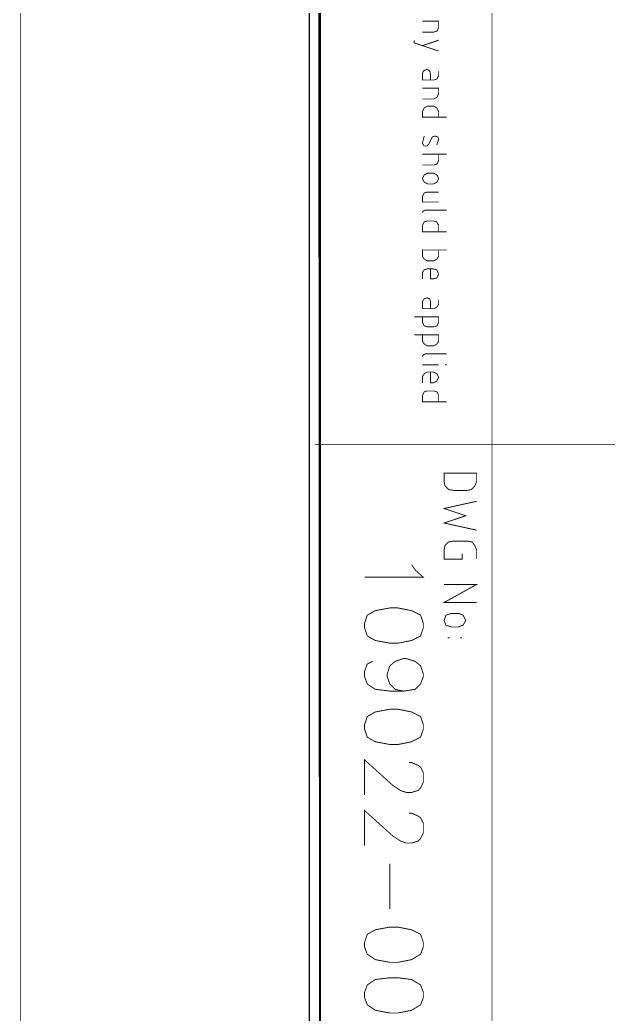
# Model space of a CAD drawing. Extents: x 0.1 to 11.6, y 0.2 to 16.4.
# Drawn here: x 0.125 to 0.667, y 1.915 to 2.831 of the extents above; entities that cross this region are included whole.
import ezdxf

# ---------------------------------------------------------------- set-up
doc = ezdxf.new("R2010")
doc.units = 0
doc.header["$MEASUREMENT"] = 0

msp = doc.modelspace()

# ---------------------------------------------------------------- linework, layer by layer
at = {"color": 0, "const_width": 0.000833}
for points in [[(0.125, 0.1875), (11.5667, 0.1875), (11.5667, 16.3633), (0.125, 16.3633), (0.125, 0.1875)], [(0.515842, 2.41331), (0.515842, 2.40582), (0.516656, 2.40164), (0.520019, 2.39833), (0.525011, 2.39746), (0.536675, 2.39746), (0.540853, 2.39833), (0.544162, 2.40164), (0.545844, 2.40582), (0.545844, 2.41331), (0.515842, 2.41331)], [(0.49669, 2.27501), (0.49414, 2.2825), (0.48584, 2.28668), (0.473307, 2.28917), (0.465821, 2.28917), (0.452474, 2.28668), (0.444988, 2.2825), (0.442492, 2.27501), (0.442492, 2.27083), (0.444988, 2.26335), (0.452474, 2.25917), (0.465821, 2.25667), (0.473307, 2.25667), (0.48584, 2.25917), (0.49414, 2.26335), (0.49669, 2.27083), (0.49669, 2.27501)], [(0.49669, 2.18164), (0.49414, 2.18913), (0.48584, 2.19331), (0.473307, 2.19581), (0.465821, 2.19581), (0.452474, 2.19331), (0.444988, 2.18913), (0.442492, 2.18164), (0.442492, 2.17746), (0.444988, 2.16997), (0.452474, 2.16581), (0.465821, 2.16331), (0.473307, 2.16331), (0.48584, 2.16581), (0.49414, 2.16997), (0.49669, 2.17746), (0.49669, 2.18164)], [(0.49669, 1.98079), (0.49414, 1.98833), (0.48584, 1.99251), (0.473307, 1.99501), (0.465821, 1.99501), (0.452474, 1.99251), (0.444988, 1.98833), (0.442492, 1.98079), (0.442492, 1.97667), (0.444988, 1.97), (0.452474, 1.965), (0.465821, 1.96251), (0.473307, 1.96251), (0.48584, 1.965), (0.49414, 1.97), (0.49669, 1.97667), (0.49669, 1.98079)], [(0.49669, 1.935), (0.49414, 1.94168), (0.48584, 1.94667), (0.473307, 1.94829), (0.465821, 1.94829), (0.452474, 1.94667), (0.444988, 1.94168), (0.442492, 1.935), (0.442492, 1.93001), (0.444988, 1.92333), (0.452474, 1.91829), (0.465821, 1.91581), (0.473307, 1.91581), (0.48584, 1.91829), (0.49414, 1.92333), (0.49669, 1.93001), (0.49669, 1.935)]]:
    msp.add_lwpolyline(points, close=True, dxfattribs=at)
at = {"color": 0}
for points in [[(0.401693, 16.04), (0.391656, 16.05), (0.401693, 0.554144)], [(0.391656, 16.05), (0.401693, 0.554144), (0.391656, 0.543294)]]:
    msp.add_lwpolyline(points, close=True, dxfattribs=at)
at = {"color": 0, "const_width": 0.000833}
for points in [[(0.560004, 3.82747), (0.560004, 0.54834)], [(0.495822, 2.82997), (0.510851, 2.82997), (0.510851, 2.82417)], [(0.506674, 2.81999), (0.509169, 2.82081), (0.510851, 2.82417)], [(0.506674, 2.81999), (0.495822, 2.81999)], [(0.488336, 2.8125), (0.488336, 2.81), (0.510851, 2.80246)], [(0.510851, 2.8125), (0.495822, 2.80751)], [(0.50331, 2.78162), (0.502496, 2.78413), (0.5, 2.78581), (0.49669, 2.78413), (0.495822, 2.78162)], [(0.506674, 2.77582), (0.495822, 2.77582), (0.495822, 2.78162)], [(0.50331, 2.78162), (0.50331, 2.77582)], [(0.506674, 2.77582), (0.509169, 2.77664), (0.510851, 2.78)], [(0.510851, 2.78413), (0.510851, 2.78)], [(0.495822, 2.76833), (0.510851, 2.76833), (0.510851, 2.76329)], [(0.506674, 2.75831), (0.495822, 2.75831)], [(0.506674, 2.75831), (0.509169, 2.75999), (0.510851, 2.76329)], [(0.5, 2.75163), (0.497504, 2.75), (0.495822, 2.74664)], [(0.5, 2.75163), (0.506674, 2.75163)], [(0.510851, 2.74664), (0.509169, 2.75), (0.506674, 2.75163)], [(0.518338, 2.74164), (0.495822, 2.74164), (0.495822, 2.74664)], [(0.510851, 2.74664), (0.510851, 2.74164)], [(0.497504, 2.72418), (0.495822, 2.7175)], [(0.509169, 2.71582), (0.510851, 2.72163), (0.509983, 2.72331), (0.507488, 2.72418), (0.504992, 2.72331), (0.501682, 2.71664)], [(0.495822, 2.7175), (0.497504, 2.715), (0.5, 2.715), (0.501682, 2.71664)], [(0.495822, 2.70747), (0.518338, 2.70747)], [(0.510851, 2.70747), (0.510851, 2.70167)], [(0.506674, 2.69749), (0.495822, 2.69749)], [(0.506674, 2.69749), (0.509169, 2.69829), (0.510851, 2.70167)], [(0.500814, 2.69), (0.497504, 2.68832), (0.495822, 2.685), (0.497504, 2.68164), (0.500814, 2.67996)], [(0.500814, 2.69), (0.50586, 2.69)], [(0.50586, 2.67996), (0.509169, 2.68164), (0.510851, 2.685), (0.509169, 2.68832), (0.50586, 2.69)], [(0.50586, 2.67996), (0.500814, 2.67996)], [(0.510851, 2.67247), (0.5, 2.67247), (0.497504, 2.67165), (0.495822, 2.66829), (0.495822, 2.66331), (0.510851, 2.66331)], [(0.498318, 2.65582), (0.49669, 2.655), (0.495822, 2.65332)], [(0.498318, 2.65582), (0.518338, 2.65582)], [(0.5, 2.64583), (0.497504, 2.64497), (0.495822, 2.64165)], [(0.518338, 2.63579), (0.495822, 2.63579), (0.495822, 2.64165)], [(0.5, 2.64583), (0.506674, 2.64583)], [(0.510851, 2.64165), (0.509169, 2.64497), (0.506674, 2.64583)], [(0.510851, 2.64165), (0.510851, 2.63579)], [(0.518338, 2.61914), (0.495822, 2.61914), (0.495822, 2.61333), (0.497504, 2.61083), (0.5, 2.60915), (0.506674, 2.60915), (0.509169, 2.61083), (0.510851, 2.61333), (0.510851, 2.61914)], [(0.5, 2.60167), (0.497504, 2.60081), (0.495822, 2.59831)], [(0.495822, 2.5925), (0.495822, 2.59831)], [(0.5, 2.60167), (0.50586, 2.60167)], [(0.50586, 2.5925), (0.50331, 2.5925), (0.50331, 2.60167)], [(0.50586, 2.5925), (0.509169, 2.59332), (0.510851, 2.59663), (0.509169, 2.60081), (0.50586, 2.60167)], [(0.50331, 2.57167), (0.502496, 2.57417), (0.5, 2.57497), (0.497504, 2.57417), (0.495822, 2.57167)], [(0.506674, 2.565), (0.495822, 2.565), (0.495822, 2.57167)], [(0.50331, 2.57167), (0.50331, 2.565)], [(0.506674, 2.565), (0.509169, 2.56662), (0.510851, 2.56917)], [(0.510851, 2.57329), (0.510851, 2.56917)], [(0.488336, 2.55751), (0.510851, 2.55751), (0.510851, 2.55246)], [(0.495822, 2.55246), (0.495822, 2.55751)], [(0.495822, 2.55246), (0.497504, 2.54915), (0.5, 2.54833)], [(0.506674, 2.54833), (0.5, 2.54833)], [(0.506674, 2.54833), (0.509169, 2.54915), (0.510851, 2.55246)], [(0.488336, 2.54081), (0.510851, 2.54081), (0.510851, 2.535)], [(0.495822, 2.535), (0.495822, 2.54081)], [(0.495822, 2.535), (0.497504, 2.5325), (0.5, 2.53082)], [(0.506674, 2.53082), (0.5, 2.53082)], [(0.506674, 2.53082), (0.509169, 2.5325), (0.510851, 2.535)], [(0.498318, 2.52333), (0.49669, 2.52246), (0.495822, 2.52083)], [(0.498318, 2.52333), (0.518338, 2.52333)], [(0.495822, 2.51329), (0.510851, 2.51329)], [(0.516656, 2.51329), (0.518338, 2.51329)], [(0.5, 2.50667), (0.497504, 2.50499), (0.495822, 2.5025)], [(0.495822, 2.49664), (0.495822, 2.5025)], [(0.5, 2.50667), (0.50586, 2.50667)], [(0.50586, 2.49664), (0.50331, 2.49664), (0.50331, 2.50667)], [(0.50586, 2.49664), (0.509169, 2.49832), (0.510851, 2.50163), (0.509169, 2.50499), (0.50586, 2.50667)], [(0.5, 2.48915), (0.497504, 2.48833), (0.495822, 2.48497)], [(0.518338, 2.47917), (0.495822, 2.47917), (0.495822, 2.48497)], [(0.5, 2.48915), (0.506674, 2.48915)], [(0.510851, 2.48497), (0.509169, 2.48833), (0.506674, 2.48915)], [(0.510851, 2.48497), (0.510851, 2.47917)], [(0.396647, 2.44), (1.26752, 2.44)], [(0.545844, 2.38747), (0.515842, 2.38081), (0.535807, 2.37414), (0.515842, 2.36746), (0.545844, 2.36083)], [(0.524143, 2.35081), (0.520019, 2.34999), (0.516656, 2.34663), (0.515842, 2.3425)], [(0.524143, 2.35081), (0.537489, 2.35081)], [(0.545844, 2.3425), (0.544162, 2.34663), (0.541667, 2.34999), (0.537489, 2.35081)], [(0.532497, 2.33914), (0.532497, 2.33415), (0.515842, 2.33415), (0.515842, 2.3425)], [(0.545844, 2.3425), (0.545844, 2.33415)], [(0.48584, 2.32915), (0.48915, 2.32417), (0.49669, 2.31749), (0.442492, 2.31749)], [(0.515842, 2.31082), (0.545844, 2.31082), (0.515842, 2.29417), (0.545844, 2.29417)], [(0.522515, 2.28413), (0.517524, 2.2825), (0.515842, 2.2775), (0.517524, 2.27333), (0.522515, 2.27165)], [(0.522515, 2.28413), (0.529189, 2.28413)], [(0.529189, 2.27165), (0.533311, 2.27333), (0.535807, 2.2775), (0.533311, 2.2825), (0.529189, 2.28413)], [(0.529189, 2.27165), (0.522515, 2.27165)], [(0.519151, 2.26167), (0.520833, 2.26167)], [(0.530817, 2.26167), (0.532497, 2.26167)], [(0.478353, 2.21251), (0.470811, 2.21414), (0.465821, 2.21912), (0.463325, 2.22581), (0.463325, 2.22831), (0.465821, 2.23583), (0.470811, 2.23996), (0.478353, 2.24251), (0.480849, 2.24251), (0.48915, 2.23996), (0.49414, 2.23583), (0.49669, 2.22831), (0.49669, 2.22581), (0.49414, 2.21912), (0.48915, 2.21414), (0.478353, 2.21251), (0.465821, 2.21251), (0.452474, 2.21414), (0.444988, 2.21912), (0.442492, 2.22581), (0.442492, 2.23079), (0.444988, 2.23747), (0.449978, 2.23996)], [(0.483344, 2.14665), (0.48584, 2.14665), (0.491644, 2.14415), (0.49414, 2.14247), (0.49669, 2.13747), (0.49669, 2.12831), (0.49414, 2.12332), (0.491644, 2.12082), (0.48584, 2.11914), (0.480849, 2.11914), (0.475857, 2.12082), (0.468317, 2.12582), (0.442492, 2.14914), (0.442492, 2.11664)], [(0.483344, 2.09999), (0.48584, 2.09999), (0.491644, 2.0975), (0.49414, 2.09581), (0.49669, 2.09082), (0.49669, 2.08165), (0.49414, 2.07667), (0.491644, 2.07417), (0.48584, 2.07249), (0.480849, 2.07249), (0.475857, 2.07417), (0.468317, 2.07915), (0.442492, 2.10249), (0.442492, 2.06999)], [(0.465821, 2.05333), (0.465821, 2.01167)]]:
    msp.add_lwpolyline(points, dxfattribs=at)

doc.saveas('drawing.dxf')
